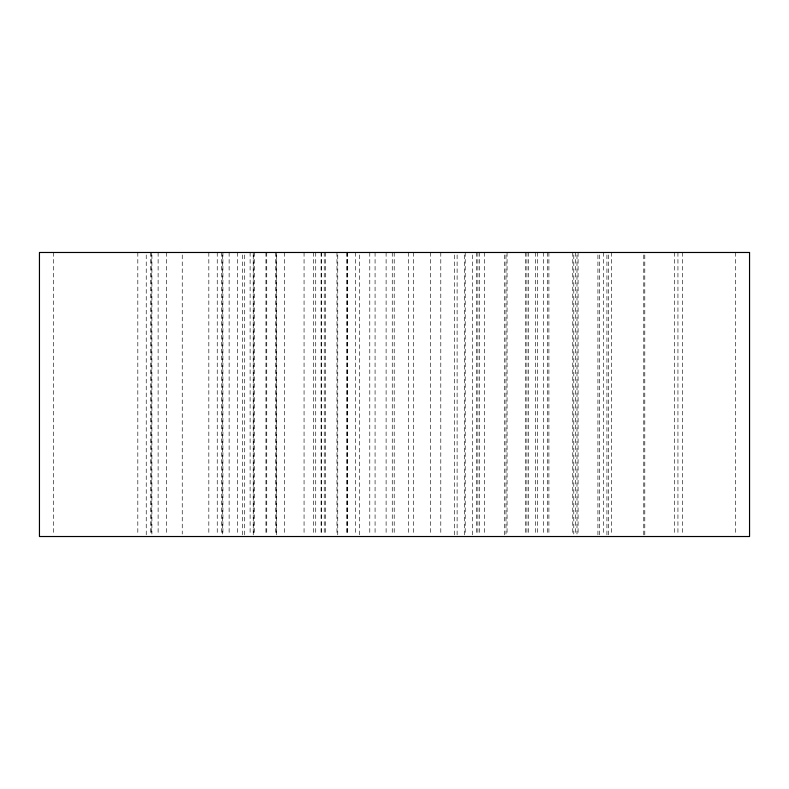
<?xml version="1.0" encoding="UTF-8"?>
<svg xmlns="http://www.w3.org/2000/svg" width="789" height="789" viewBox="0 0 789 789"><rect width="100%" height="100%" fill="white"/><g stroke="black" fill="none" stroke-linecap="round" stroke-linejoin="round"><path stroke-width="0.59" stroke-dasharray="3.94 2.96" d="M735.348 252.48L735.348 535.287M682.455 252.48L682.455 535.287M677.938 252.48L677.938 535.287M674.703 252.48L674.703 535.287M644.8 254.936L644.8 535.287M643.775 254.936L643.775 535.287M611.445 252.48L611.445 535.287M608.684 254.936L608.684 535.287M606.928 254.936L606.928 535.287M603.693 252.48L603.693 535.287M599.354 254.936L599.354 535.287M597.924 254.936L597.924 535.287M578.071 252.48L578.071 535.287M576.986 254.936L576.986 534.064M575.329 252.48L575.329 534.064M573.79 254.936L573.79 534.064M572.765 252.48L572.765 534.064M548.897 252.48L548.897 534.064M547.507 252.48L547.507 534.064M543.651 252.48L543.651 534.064M537.674 252.48L537.674 534.064M535.613 252.48L535.613 534.064M528.344 252.48L528.344 534.064M526.914 252.48L526.914 534.064M525.582 252.48L525.582 534.064M507.061 252.48L507.061 534.064M505.976 254.936L505.976 534.064M504.319 254.936L504.319 535.287M484.495 252.48L484.495 535.287M479.436 252.48L479.436 535.287M477.887 252.48L477.887 535.287M476.497 252.48L476.497 535.287M472.641 254.936L472.641 535.287M465.214 252.48L465.214 535.287M464.603 254.936L464.603 535.287M457.117 254.936L457.117 535.287M454.572 254.936L454.572 535.287M440.795 252.48L440.795 535.287M430.676 252.48L430.676 535.287M413.505 252.48L413.505 535.287M408.426 252.48L408.426 535.287M394.204 252.48L394.204 535.287M392.261 252.48L392.261 535.287M386.107 252.48L386.107 535.287M375.071 252.48L375.071 535.287M369.785 252.48L369.785 535.287M359.666 254.936L359.666 535.287M355.336 252.48L355.336 535.287M347.604 252.48L347.604 535.287M347.338 252.48L347.338 535.287M346.627 252.48L346.627 535.287M337.751 254.936L337.751 535.287M336.962 252.48L336.962 535.287M325.65 252.48L325.65 535.287M324.24 252.48L324.24 535.287M321.251 252.48L321.251 535.287M321.123 252.48L321.123 535.287M315.728 252.48L315.728 535.287M313.598 252.48L313.598 535.287M304.061 252.48L304.061 535.287M284.326 252.48L284.326 535.287M276.594 254.936L276.594 535.287M276.328 252.48L276.328 535.287M275.617 252.48L275.617 535.287M266.741 252.48L266.741 535.287M265.952 252.48L265.952 535.287M254.64 252.48L254.64 535.287M253.249 254.936L253.249 535.287L253.23 252.48M250.113 252.48L250.113 535.287M244.718 254.936L244.718 535.287M242.588 254.936L242.588 535.287M237.311 252.48L237.311 535.287M229.126 252.48L229.126 535.287M222.912 252.48L222.912 534.064M222.39 254.936L222.39 534.064M221.305 252.48L221.305 534.064M217.241 252.48L217.241 534.064M208.829 252.48L208.829 534.064M182.239 254.936L182.239 534.064M166.301 252.48L166.301 534.064M158.116 252.48L158.116 534.064M151.912 254.936L151.902 534.064M151.38 252.48L151.38 534.064M150.295 252.48L150.295 535.287M146.231 254.936L146.231 535.287M137.819 252.48L137.819 535.287M53.652 252.48L53.652 535.287"/><path stroke-width="1.18" d="M749.55 252.48L39.45 252.48L39.45 536.52L749.55 536.52L749.55 252.48"/></g></svg>
